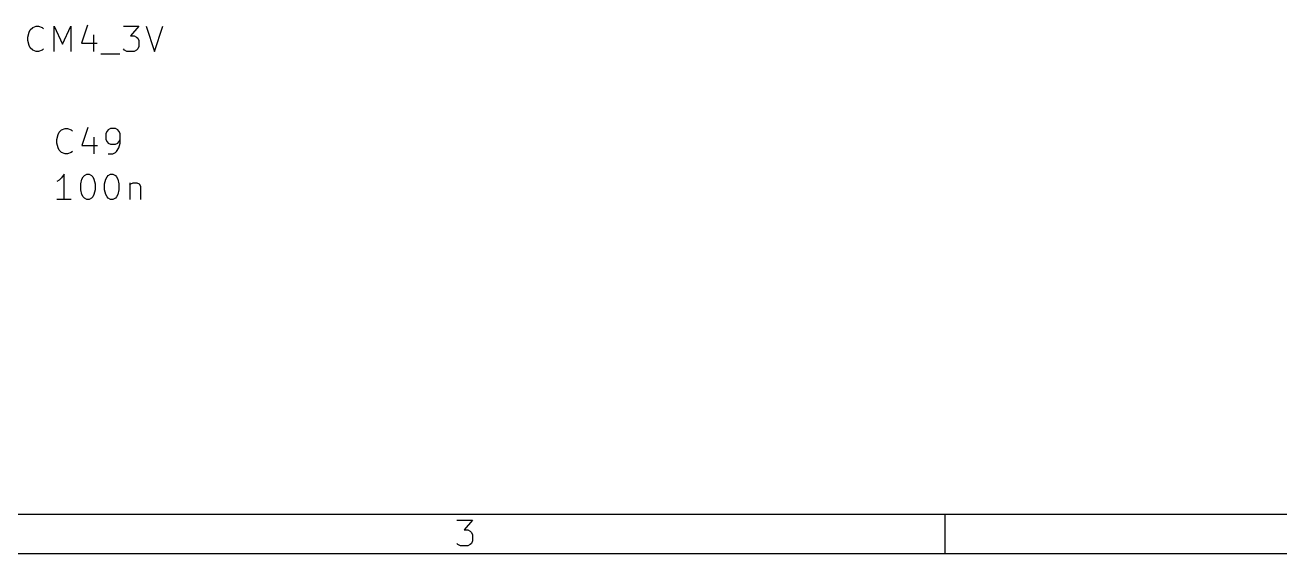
# Model space of a CAD drawing. Extents: x 0.4 to 11.3, y -7.9 to -0.4.
# Drawn here: x 4.466 to 6.967, y -7.874 to -6.82 of the extents above; entities that cross this region are included whole.
import ezdxf

# ---------------------------------------------------------------- set-up
doc = ezdxf.new("R2010")
doc.units = 0
doc.header["$MEASUREMENT"] = 0
for name, color, linetype in [('BROWN2', 54, 'CONTINUOUS'), ('CYAN2', 4, 'CONTINUOUS'), ('RED2', 1, 'CONTINUOUS')]:
    doc.layers.add(name, color=color, linetype=linetype)

msp = doc.modelspace()

# ---------------------------------------------------------------- linework, layer by layer
at = {"layer": 'BROWN2', "linetype": 'CONTINUOUS'}
for p, q in [((4.4735, -6.8347), (4.4759, -6.8299)), ((4.4759, -6.8299), (4.4807, -6.8252)), ((4.4807, -6.8252), (4.4878, -6.8228)), ((4.4878, -6.8228), (4.4926, -6.8228)), ((4.4926, -6.8228), (4.4997, -6.8252)), ((4.4997, -6.8252), (4.5021, -6.8276)), ((4.5235, -6.8728), (4.5235, -6.8228)), ((4.5235, -6.8228), (4.5402, -6.8585)), ((4.5402, -6.8585), (4.5568, -6.8228)), ((4.5568, -6.8228), (4.5568, -6.8728)), ((4.5902, -6.8204), (4.5783, -6.8561)), ((4.6616, -6.8228), (4.6926, -6.8228)), ((4.6926, -6.8228), (4.6759, -6.8419)), ((4.7068, -6.8228), (4.7235, -6.8728)), ((4.7235, -6.8728), (4.7402, -6.8228)), ((4.4711, -6.8442), (4.4735, -6.8347)), ((4.4711, -6.8514), (4.4711, -6.8442)), ((4.4735, -6.8609), (4.4711, -6.8514)), ((4.6021, -6.8395), (4.6021, -6.8728)), ((4.6759, -6.8419), (4.683, -6.8419)), ((4.683, -6.8419), (4.6878, -6.8442)), ((4.6878, -6.8442), (4.6902, -6.8466)), ((4.6902, -6.8466), (4.6926, -6.8514)), ((4.6926, -6.8514), (4.6926, -6.8633)), ((4.4759, -6.8657), (4.4735, -6.8609)), ((4.4807, -6.8704), (4.4759, -6.8657)), ((4.4878, -6.8728), (4.4807, -6.8704)), ((4.4926, -6.8728), (4.4878, -6.8728)), ((4.4997, -6.8704), (4.4926, -6.8728)), ((4.5021, -6.868), (4.4997, -6.8704)), ((4.5783, -6.8561), (4.6092, -6.8561)), ((4.6164, -6.8776), (4.6545, -6.8776)), ((4.664, -6.8704), (4.6616, -6.868)), ((4.6687, -6.8728), (4.664, -6.8704)), ((4.683, -6.8728), (4.6687, -6.8728)), ((4.6878, -6.8704), (4.683, -6.8728)), ((4.6902, -6.868), (4.6878, -6.8704)), ((4.6926, -6.8633), (4.6902, -6.868))]:
    msp.add_line(p, q, dxfattribs=at)
at = {"layer": 'CYAN2', "linetype": 'CONTINUOUS'}
for p, q in [((4.5337, -7.0339), (4.5384, -7.0292)), ((4.5384, -7.0292), (4.5456, -7.0268)), ((4.5456, -7.0268), (4.5503, -7.0268)), ((4.5503, -7.0268), (4.5575, -7.0292)), ((4.5575, -7.0292), (4.5599, -7.0316)), ((4.5908, -7.0244), (4.5789, -7.0601)), ((4.6313, -7.0292), (4.6289, -7.0316)), ((4.636, -7.0268), (4.6313, -7.0292)), ((4.6456, -7.0268), (4.636, -7.0268)), ((4.6503, -7.0292), (4.6456, -7.0268)), ((4.6527, -7.0316), (4.6503, -7.0292)), ((4.5289, -7.0482), (4.5313, -7.0387)), ((4.5289, -7.0554), (4.5289, -7.0482)), ((4.5313, -7.0387), (4.5337, -7.0339)), ((4.6027, -7.0435), (4.6027, -7.0768)), ((4.6289, -7.0316), (4.6265, -7.0363)), ((4.6265, -7.0363), (4.6265, -7.0482)), ((4.6265, -7.0482), (4.6289, -7.053)), ((4.6289, -7.053), (4.6313, -7.0554)), ((4.6503, -7.0554), (4.6527, -7.053)), ((4.6551, -7.0363), (4.6527, -7.0316)), ((4.6527, -7.053), (4.6551, -7.0482)), ((4.6551, -7.0554), (4.6551, -7.0363)), ((4.5313, -7.0649), (4.5289, -7.0554)), ((4.5337, -7.0697), (4.5313, -7.0649)), ((4.5384, -7.0744), (4.5337, -7.0697)), ((4.5456, -7.0768), (4.5384, -7.0744)), ((4.5503, -7.0768), (4.5456, -7.0768)), ((4.5575, -7.0744), (4.5503, -7.0768)), ((4.5599, -7.072), (4.5575, -7.0744)), ((4.5789, -7.0601), (4.6099, -7.0601)), ((4.6313, -7.0554), (4.636, -7.0578)), ((4.6313, -7.0768), (4.6408, -7.0768)), ((4.636, -7.0578), (4.6456, -7.0578)), ((4.6408, -7.0768), (4.6456, -7.0744)), ((4.6456, -7.0578), (4.6503, -7.0554)), ((4.6456, -7.0744), (4.6479, -7.072)), ((4.6479, -7.072), (4.6527, -7.0649)), ((4.6527, -7.0649), (4.6551, -7.0554)), ((4.5337, -7.1297), (4.5289, -7.1321)), ((4.5384, -7.1249), (4.5337, -7.1297)), ((4.5432, -7.1178), (4.5384, -7.1249)), ((4.5432, -7.1678), (4.5432, -7.1178)), ((4.5765, -7.1369), (4.5789, -7.1273)), ((4.5789, -7.1273), (4.5813, -7.1226)), ((4.5813, -7.1226), (4.5837, -7.1202)), ((4.5837, -7.1202), (4.5884, -7.1178)), ((4.5884, -7.1178), (4.5932, -7.1178)), ((4.5932, -7.1178), (4.5979, -7.1202)), ((4.5979, -7.1202), (4.6003, -7.1226)), ((4.6003, -7.1226), (4.6027, -7.1273)), ((4.6027, -7.1273), (4.6051, -7.1369)), ((4.6241, -7.1369), (4.6265, -7.1273)), ((4.6265, -7.1273), (4.6289, -7.1226)), ((4.6289, -7.1226), (4.6313, -7.1202)), ((4.6313, -7.1202), (4.636, -7.1178)), ((4.636, -7.1178), (4.6408, -7.1178)), ((4.6408, -7.1178), (4.6456, -7.1202)), ((4.6456, -7.1202), (4.6479, -7.1226)), ((4.6479, -7.1226), (4.6503, -7.1273)), ((4.6503, -7.1273), (4.6527, -7.1369)), ((4.5765, -7.1488), (4.5765, -7.1369)), ((4.5789, -7.1583), (4.5765, -7.1488)), ((4.6051, -7.1488), (4.6027, -7.1583)), ((4.6051, -7.1369), (4.6051, -7.1488)), ((4.6241, -7.1488), (4.6241, -7.1369)), ((4.6265, -7.1583), (4.6241, -7.1488)), ((4.6527, -7.1488), (4.6503, -7.1583)), ((4.6527, -7.1369), (4.6527, -7.1488)), ((4.6741, -7.1345), (4.6741, -7.1678)), ((4.6741, -7.1392), (4.6765, -7.1369)), ((4.6765, -7.1369), (4.6813, -7.1345)), ((4.6813, -7.1345), (4.6884, -7.1345)), ((4.6884, -7.1345), (4.6932, -7.1369)), ((4.6932, -7.1369), (4.6956, -7.1416)), ((4.6956, -7.1416), (4.6956, -7.1678)), ((4.5575, -7.1678), (4.5289, -7.1678)), ((4.5813, -7.163), (4.5789, -7.1583)), ((4.5837, -7.1654), (4.5813, -7.163)), ((4.5884, -7.1678), (4.5837, -7.1654)), ((4.5932, -7.1678), (4.5884, -7.1678)), ((4.5979, -7.1654), (4.5932, -7.1678)), ((4.6003, -7.163), (4.5979, -7.1654)), ((4.6027, -7.1583), (4.6003, -7.163)), ((4.6289, -7.163), (4.6265, -7.1583)), ((4.6313, -7.1654), (4.6289, -7.163)), ((4.636, -7.1678), (4.6313, -7.1654)), ((4.6408, -7.1678), (4.636, -7.1678)), ((4.6456, -7.1654), (4.6408, -7.1678)), ((4.6479, -7.163), (4.6456, -7.1654)), ((4.6503, -7.1583), (4.6479, -7.163))]:
    msp.add_line(p, q, dxfattribs=at)
at = {"layer": 'RED2', "linetype": 'CONTINUOUS'}
for p, q in [((11.2206, -7.7956), (0.4724, -7.7956)), ((6.2992, -7.7956), (6.2992, -7.8743)), ((5.3262, -7.8071), (5.3578, -7.8071)), ((5.3578, -7.8071), (5.3408, -7.8266)), ((5.3408, -7.8266), (5.3481, -7.8266)), ((5.3481, -7.8266), (5.353, -7.8291)), ((5.353, -7.8291), (5.3554, -7.8315)), ((5.3286, -7.8559), (5.3262, -7.8534)), ((5.3554, -7.8534), (5.353, -7.8559)), ((5.3554, -7.8315), (5.3578, -7.8364)), ((5.3578, -7.8486), (5.3554, -7.8534)), ((5.3578, -7.8364), (5.3578, -7.8486)), ((11.2993, -7.8743), (0.3937, -7.8743)), ((5.3335, -7.8583), (5.3286, -7.8559)), ((5.3481, -7.8583), (5.3335, -7.8583)), ((5.353, -7.8559), (5.3481, -7.8583))]:
    msp.add_line(p, q, dxfattribs=at)

doc.saveas('drawing.dxf')
